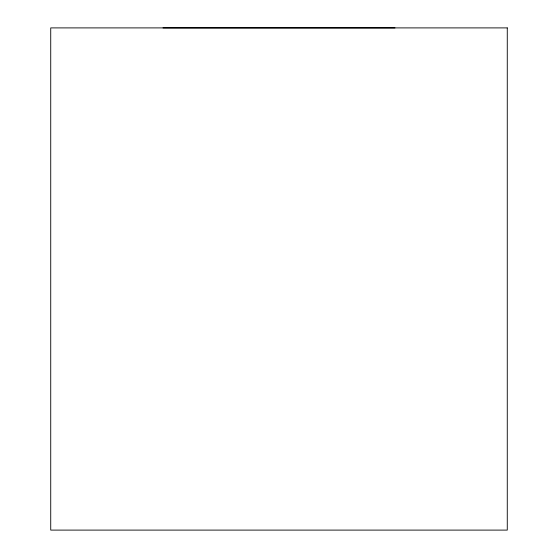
<?xml version="1.0" encoding="UTF-8"?>
<svg xmlns="http://www.w3.org/2000/svg" width="558" height="558" viewBox="0 0 558 558"><rect width="100%" height="100%" fill="white"/><g stroke="black" fill="none" stroke-linecap="round" stroke-linejoin="round"><path stroke-width="0.84" d="M395.001 27.9L162.999 27.9M507.271 27.9L50.729 27.9L50.729 530.1L507.271 530.1L507.271 27.9"/></g></svg>
